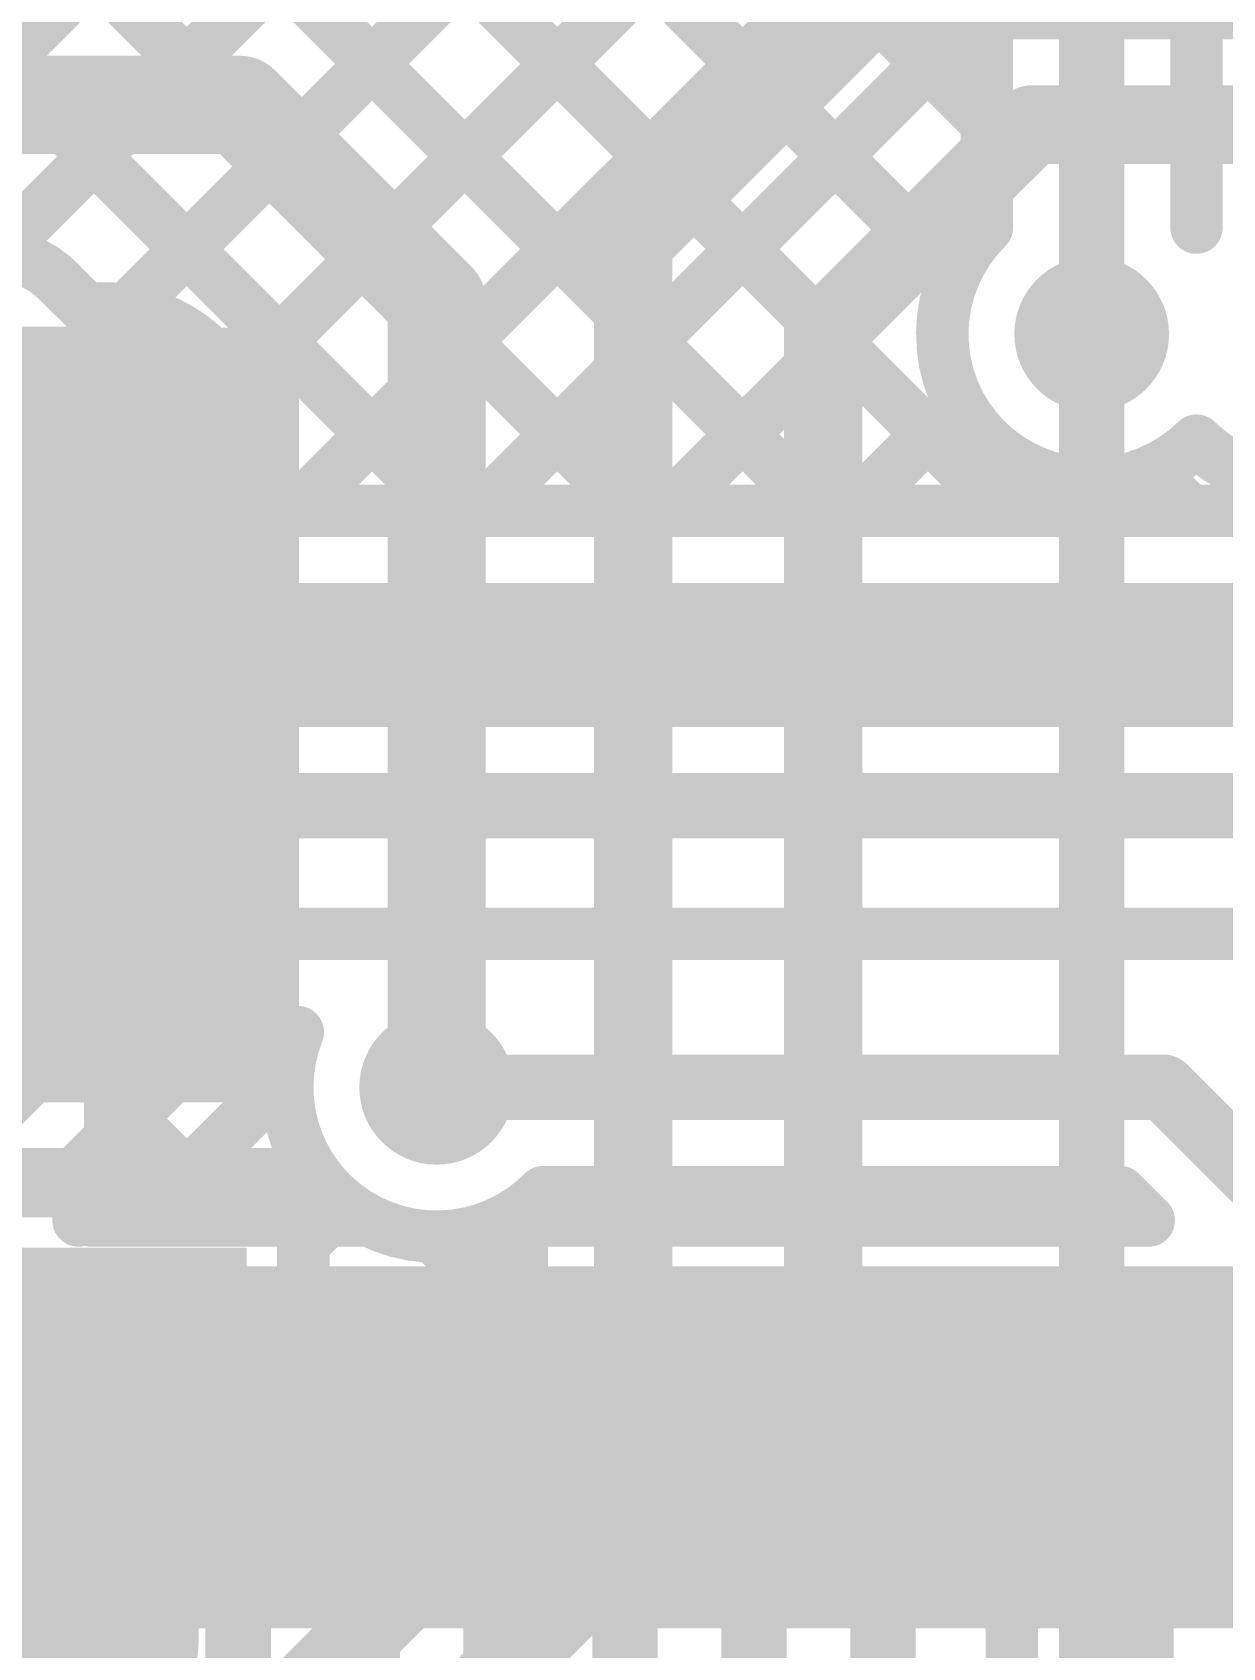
# Model space of a CAD drawing. Header units: millimetres. Extents: x 0 to 214, y 0 to 214.
# Drawn here: x 2.7673 to 2.949, y 2.5884 to 2.8351 of the extents above; entities that cross this region are included whole.
import ezdxf

# ---------------------------------------------------------------- set-up
doc = ezdxf.new("R2010")
doc.units = ezdxf.units.MM
doc.header["$MEASUREMENT"] = 0
for name, color, linetype in [('BottomLayer', 5, 'Continuous'), ('BottomOverlay', 54, 'Continuous'), ('BottomPaste', 16, 'Continuous'), ('BottomSolder', 6, 'Continuous'), ('TopLayer', 1, 'Continuous'), ('TopPaste', 8, 'Continuous'), ('TopSolder', 216, 'Continuous'), ('ViaHoleLayer', 16, 'Continuous')]:
    doc.layers.add(name, color=color, linetype=linetype)
doc.styles.add('Arial', font='', dxfattribs={"height": 0.2})
doc.styles.get('Arial').set_extended_font_data('Arial')

# ---------------------------------------------------------------- blocks, each defined once
blk = doc.blocks.new('LQFP_100_10')
at = {"layer": 'TopLayer'}
for points in [[(-0.19094, -0.2815), (-0.19094, -0.32874), (-0.20276, -0.32874), (-0.20276, -0.2815)], [(-0.17126, -0.2815), (-0.17126, -0.32874), (-0.18307, -0.32874), (-0.18307, -0.2815)], [(-0.15157, -0.2815), (-0.15157, -0.32874), (-0.16339, -0.32874), (-0.16339, -0.2815)], [(-0.13189, -0.2815), (-0.13189, -0.32874), (-0.1437, -0.32874), (-0.1437, -0.2815)], [(-0.1122, -0.2815), (-0.1122, -0.32874), (-0.12402, -0.32874), (-0.12402, -0.2815)], [(-0.09252, -0.2815), (-0.09252, -0.32874), (-0.10433, -0.32874), (-0.10433, -0.2815)], [(-0.07283, -0.2815), (-0.07283, -0.32874), (-0.08465, -0.32874), (-0.08465, -0.2815)], [(-0.05315, -0.2815), (-0.05315, -0.32874), (-0.06496, -0.32874), (-0.06496, -0.2815)], [(-0.03346, -0.2815), (-0.03346, -0.32874), (-0.04528, -0.32874), (-0.04528, -0.2815)]]:
    blk.add_hatch(color=1, dxfattribs=at).paths.add_polyline_path(points)
at = {"layer": 'TopPaste'}
for points in [[(-0.19094, -0.2815), (-0.19094, -0.32874), (-0.20276, -0.32874), (-0.20276, -0.2815)], [(-0.17126, -0.2815), (-0.17126, -0.32874), (-0.18307, -0.32874), (-0.18307, -0.2815)], [(-0.15157, -0.2815), (-0.15157, -0.32874), (-0.16339, -0.32874), (-0.16339, -0.2815)], [(-0.13189, -0.2815), (-0.13189, -0.32874), (-0.1437, -0.32874), (-0.1437, -0.2815)], [(-0.1122, -0.2815), (-0.1122, -0.32874), (-0.12402, -0.32874), (-0.12402, -0.2815)], [(-0.09252, -0.2815), (-0.09252, -0.32874), (-0.10433, -0.32874), (-0.10433, -0.2815)], [(-0.07283, -0.2815), (-0.07283, -0.32874), (-0.08465, -0.32874), (-0.08465, -0.2815)], [(-0.05315, -0.2815), (-0.05315, -0.32874), (-0.06496, -0.32874), (-0.06496, -0.2815)], [(-0.03346, -0.2815), (-0.03346, -0.32874), (-0.04528, -0.32874), (-0.04528, -0.2815)]]:
    blk.add_hatch(color=8, dxfattribs=at).paths.add_polyline_path(points)
at = {"layer": 'TopSolder'}
for points in [[(-0.20663, -0.2775), (-0.20663, -0.33274), (-0.22644, -0.33274), (-0.22644, -0.2775)], [(-0.18694, -0.2775), (-0.18694, -0.33274), (-0.20676, -0.33274), (-0.20676, -0.2775)], [(-0.16726, -0.2775), (-0.16726, -0.33274), (-0.18707, -0.33274), (-0.18707, -0.2775)], [(-0.14757, -0.2775), (-0.14757, -0.33274), (-0.16739, -0.33274), (-0.16739, -0.2775)], [(-0.12789, -0.2775), (-0.12789, -0.33274), (-0.1477, -0.33274), (-0.1477, -0.2775)], [(-0.1082, -0.2775), (-0.1082, -0.33274), (-0.12802, -0.33274), (-0.12802, -0.2775)], [(-0.08852, -0.2775), (-0.08852, -0.33274), (-0.10833, -0.33274), (-0.10833, -0.2775)], [(-0.06883, -0.2775), (-0.06883, -0.33274), (-0.08865, -0.33274), (-0.08865, -0.2775)], [(-0.04915, -0.2775), (-0.04915, -0.33274), (-0.06896, -0.33274), (-0.06896, -0.2775)], [(-0.02946, -0.2775), (-0.02946, -0.33274), (-0.04928, -0.33274), (-0.04928, -0.2775)], [(-0.00978, -0.2775), (-0.00978, -0.33274), (-0.02959, -0.33274), (-0.02959, -0.2775)]]:
    blk.add_hatch(color=216, dxfattribs=at).paths.add_polyline_path(points)
blk = doc.blocks.new('C__0603_B_288')
at = {"layer": 'BottomLayer'}
for points in [[(-0.045, -0.0175), (-0.045, 0.0175), (-0.015, 0.0175), (-0.015, -0.0175)], [(0.015, -0.0175), (0.015, 0.0175), (0.045, 0.0175), (0.045, -0.0175)]]:
    blk.add_hatch(color=5, dxfattribs=at).paths.add_polyline_path(points)
at = {"layer": 'BottomPaste'}
for points in [[(-0.045, -0.0175), (-0.045, 0.0175), (-0.015, 0.0175), (-0.015, -0.0175)], [(0.015, -0.0175), (0.015, 0.0175), (0.045, 0.0175), (0.045, -0.0175)]]:
    blk.add_hatch(color=16, dxfattribs=at).paths.add_polyline_path(points)
at = {"layer": 'BottomSolder'}
for points in [[(-0.04736, -0.01986), (-0.04736, 0.01986), (-0.01264, 0.01986), (-0.01264, -0.01986)], [(0.01264, -0.01986), (0.01264, 0.01986), (0.04736, 0.01986), (0.04736, -0.01986)]]:
    blk.add_hatch(color=6, dxfattribs=at).paths.add_polyline_path(points)
at = {"layer": 'BottomOverlay', "const_width": 0.005}
for points in [[(-0.049, 0.021), (-0.049, -0.021)], [(-0.049, 0.021), (-0.018, 0.021)], [(0.018, 0.021), (0.049, 0.021)], [(0.049, 0.021), (0.049, -0.021)], [(-0.049, -0.021), (-0.018, -0.021)], [(0.018, -0.021), (0.049, -0.021)]]:
    blk.add_lwpolyline(points, dxfattribs=at)
at = {"layer": 'BottomOverlay', "const_width": 0.0025}
for points in [[(-0.05025, 0.021, 1), (-0.04775, 0.021, 1)], [(-0.05025, 0.021, 1), (-0.04775, 0.021, 1)], [(-0.01925, 0.021, 1), (-0.01675, 0.021, 1)], [(0.01675, 0.021, 1), (0.01925, 0.021, 1)], [(0.04775, 0.021, 1), (0.05025, 0.021, 1)], [(0.04775, 0.021, 1), (0.05025, 0.021, 1)], [(-0.05025, -0.021, 1), (-0.04775, -0.021, 1)], [(-0.05025, -0.021, 1), (-0.04775, -0.021, 1)], [(-0.01925, -0.021, 1), (-0.01675, -0.021, 1)], [(0.01675, -0.021, 1), (0.01925, -0.021, 1)], [(0.04775, -0.021, 1), (0.05025, -0.021, 1)], [(0.04775, -0.021, 1), (0.05025, -0.021, 1)]]:
    blk.add_lwpolyline(points, format="xyb", close=True, dxfattribs=at)

msp = doc.modelspace()

# ---------------------------------------------------------------- hatches: boundary and pattern name
at = {"layer": 'BottomLayer'}
h = msp.add_hatch(color=5, dxfattribs=at)
edge = h.paths.add_edge_path()
edge.add_arc((2.929, 2.789), 0.01181, 0, 360)
msp.add_hatch(color=5, dxfattribs=at).paths.add_polyline_path([(2.754, 2.67171), (2.808, 2.67171), (2.808, 2.79), (2.754, 2.79)])
h = msp.add_hatch(color=5, dxfattribs=at)
edge = h.paths.add_edge_path()
edge.add_arc((2.77817, 2.77013), 0.01181, 0, 360)
h = msp.add_hatch(color=5, dxfattribs=at)
edge = h.paths.add_edge_path()
edge.add_arc((2.829, 2.674), 0.01181, 0, 360)
at = {"layer": 'BottomSolder'}
h = msp.add_hatch(color=6, dxfattribs=at)
edge = h.paths.add_edge_path()
edge.add_arc((2.929, 2.789), 0.00991, 0, 360)
h = msp.add_hatch(color=6, dxfattribs=at)
edge = h.paths.add_edge_path()
edge.add_arc((2.829, 2.674), 0.00991, 0, 360)
at = {"layer": 'TopLayer'}
h = msp.add_hatch(color=1, dxfattribs=at)
edge = h.paths.add_edge_path()
edge.add_arc((2.929, 2.789), 0.01181, 0, 360)
h = msp.add_hatch(color=1, dxfattribs=at)
edge = h.paths.add_edge_path()
edge.add_arc((2.77817, 2.77013), 0.01181, 0, 360)
h = msp.add_hatch(color=1, dxfattribs=at)
edge = h.paths.add_edge_path()
edge.add_arc((2.829, 2.674), 0.01181, 0, 360)
at = {"layer": 'TopSolder'}
h = msp.add_hatch(color=216, dxfattribs=at)
edge = h.paths.add_edge_path()
edge.add_arc((2.929, 2.789), 0.00991, 0, 360)
h = msp.add_hatch(color=216, dxfattribs=at)
edge = h.paths.add_edge_path()
edge.add_arc((2.829, 2.674), 0.00991, 0, 360)
at = {"layer": 'ViaHoleLayer'}
h = msp.add_hatch(color=16, dxfattribs=at)
edge = h.paths.add_edge_path()
edge.add_arc((2.929, 2.789), 0.00591, 0, 360)
h = msp.add_hatch(color=16, dxfattribs=at)
edge = h.paths.add_edge_path()
edge.add_arc((2.77817, 2.77013), 0.00591, 0, 360)
h = msp.add_hatch(color=16, dxfattribs=at)
edge = h.paths.add_edge_path()
edge.add_arc((2.829, 2.674), 0.00591, 0, 360)

# ---------------------------------------------------------------- linework, layer by layer
at = {"layer": 'BottomLayer'}
for points, const_width in [([(2.859, 2.803), (2.896, 2.84)], 0.012), ([(2.896, 2.84), (3.175, 2.84)], 0.012), ([(2.57, 2.824), (2.799, 2.824)], 0.015), ([(2.799, 2.824), (2.829, 2.794)], 0.015), ([(2.888, 2.78913), (2.91987, 2.821)], 0.012), ([(2.91987, 2.821), (3.196, 2.821)], 0.012), ([(2.859, 2.63187), (2.859, 2.803)], 0.012), ([(2.829, 2.674), (2.829, 2.794)], 0.015), ([(2.888, 2.634), (2.888, 2.78913)], 0.012), ([(2.929, 2.469), (2.929, 2.789)], 0.01), ([(2.71914, 2.77013), (2.77817, 2.77013)], 0.04), ([(2.78214, 2.77013), (2.79014, 2.76213)], 0.022), ([(2.79014, 2.73634), (2.79014, 2.76213)], 0.022), ([(2.79014, 2.73634), (2.7967, 2.72978)], 0.022), ([(2.78014, 2.66717), (2.78014, 2.69217)], 0.01), ([(2.75162, 2.66071), (2.81046, 2.66071)], 0.008), ([(2.7624, 2.66071), (2.76494, 2.65817)], 0.008), ([(2.78845, 2.65817), (2.79099, 2.66071)], 0.008), ([(2.79069, 2.66071), (2.79322, 2.65817)], 0.008), ([(2.75294, 2.65817), (2.80864, 2.65817)], 0.008), ([(2.80864, 2.60617), (2.80864, 2.65817)], 0.008), ([(2.80864, 2.65008), (2.81475, 2.65619)], 0.008), ([(2.80864, 2.62179), (2.842, 2.65515)], 0.008), ([(2.842, 2.63891), (2.842, 2.65526)], 0.008), ([(2.82848, 2.65119), (2.84138, 2.6383)], 0.008), ([(2.80864, 2.64275), (2.82724, 2.62415)], 0.008), ([(2.7464, 2.6336), (2.77871, 2.6336)], 0.022), ([(2.78014, 2.58907), (2.78014, 2.63217)], 0.025), ([(2.77871, 2.6336), (2.78014, 2.63217)], 0.022), ([(2.80364, 2.60055), (2.842, 2.63891)], 0.008), ([(2.633, 2.379), (2.888, 2.634)], 0.012), ([(2.614, 2.38687), (2.859, 2.63187)], 0.012), ([(2.80864, 2.61447), (2.8131, 2.61001)], 0.008), ([(2.80364, 2.60617), (2.80864, 2.60617)], 0.008), ([(2.80364, 2.60055), (2.80364, 2.60617)], 0.008), ([(2.76007, 2.569), (2.78014, 2.58907)], 0.025)]:
    msp.add_lwpolyline(points, dxfattribs=dict(at, const_width=const_width))
for points, const_width in [([(2.893, 2.84, 1), (2.899, 2.84, 1)], 0.006), ([(2.893, 2.84, 1), (2.899, 2.84, 1)], 0.006), ([(2.79525, 2.824, 1), (2.80275, 2.824, 1)], 0.0075), ([(2.79525, 2.824, 1), (2.80275, 2.824, 1)], 0.0075), ([(2.91687, 2.821, 1), (2.92287, 2.821, 1)], 0.006), ([(2.91687, 2.821, 1), (2.92287, 2.821, 1)], 0.006), ([(2.856, 2.803, 1), (2.862, 2.803, 1)], 0.006), ([(2.856, 2.803, 1), (2.862, 2.803, 1)], 0.006), ([(2.82525, 2.794, 1), (2.83275, 2.794, 1)], 0.0075), ([(2.82525, 2.794, 1), (2.83275, 2.794, 1)], 0.0075), ([(2.885, 2.78913, 1), (2.891, 2.78913, 1)], 0.006), ([(2.885, 2.78913, 1), (2.891, 2.78913, 1)], 0.006), ([(2.9265, 2.789, 1), (2.9315, 2.789, 1)], 0.005), ([(2.76817, 2.77013, 1), (2.78817, 2.77013, 1)], 0.02), ([(2.77664, 2.77013, 1), (2.78764, 2.77013, 1)], 0.011), ([(2.78464, 2.76213, 1), (2.79564, 2.76213, 1)], 0.011), ([(2.78464, 2.76213, 1), (2.79564, 2.76213, 1)], 0.011), ([(2.78464, 2.73634, 1), (2.79564, 2.73634, 1)], 0.011), ([(2.78464, 2.73634, 1), (2.79564, 2.73634, 1)], 0.011), ([(2.7912, 2.72978, 1), (2.8022, 2.72978, 1)], 0.011), ([(2.77764, 2.69217, 1), (2.78264, 2.69217, 1)], 0.005), ([(2.82525, 2.674, 1), (2.83275, 2.674, 1)], 0.0075), ([(2.77764, 2.66717, 1), (2.78264, 2.66717, 1)], 0.005), ([(2.78869, 2.66071, 1), (2.79269, 2.66071, 1)], 0.004), ([(2.78899, 2.66071, 1), (2.79299, 2.66071, 1)], 0.004), ([(2.80846, 2.66071, 1), (2.81246, 2.66071, 1)], 0.004), ([(2.80846, 2.66071, 1), (2.81246, 2.66071, 1)], 0.004), ([(2.76294, 2.65817, 1), (2.76694, 2.65817, 1)], 0.004), ([(2.78645, 2.65817, 1), (2.79045, 2.65817, 1)], 0.004), ([(2.79122, 2.65817, 1), (2.79522, 2.65817, 1)], 0.004), ([(2.80664, 2.65817, 1), (2.81064, 2.65817, 1)], 0.004), ([(2.80664, 2.65817, 1), (2.81064, 2.65817, 1)], 0.004), ([(2.81275, 2.65619, 1), (2.81675, 2.65619, 1)], 0.004), ([(2.84, 2.65526, 1), (2.844, 2.65526, 1)], 0.004), ([(2.84, 2.65526, 1), (2.844, 2.65526, 1)], 0.004), ([(2.84, 2.65515, 1), (2.844, 2.65515, 1)], 0.004), ([(2.80664, 2.65008, 1), (2.81064, 2.65008, 1)], 0.004), ([(2.82648, 2.65119, 1), (2.83048, 2.65119, 1)], 0.004), ([(2.80664, 2.64275, 1), (2.81064, 2.64275, 1)], 0.004), ([(2.77389, 2.63217, 1), (2.78639, 2.63217, 1)], 0.0125), ([(2.77321, 2.6336, 1), (2.78421, 2.6336, 1)], 0.011), ([(2.77321, 2.6336, 1), (2.78421, 2.6336, 1)], 0.011), ([(2.77464, 2.63217, 1), (2.78564, 2.63217, 1)], 0.011), ([(2.83938, 2.6383, 1), (2.84338, 2.6383, 1)], 0.004), ([(2.84, 2.63891, 1), (2.844, 2.63891, 1)], 0.004), ([(2.84, 2.63891, 1), (2.844, 2.63891, 1)], 0.004), ([(2.885, 2.634, 1), (2.891, 2.634, 1)], 0.006), ([(2.885, 2.634, 1), (2.891, 2.634, 1)], 0.006), ([(2.856, 2.63187, 1), (2.862, 2.63187, 1)], 0.006), ([(2.856, 2.63187, 1), (2.862, 2.63187, 1)], 0.006), ([(2.82524, 2.62415, 1), (2.82924, 2.62415, 1)], 0.004), ([(2.80664, 2.62179, 1), (2.81064, 2.62179, 1)], 0.004), ([(2.80664, 2.61447, 1), (2.81064, 2.61447, 1)], 0.004), ([(2.8111, 2.61001, 1), (2.8151, 2.61001, 1)], 0.004), ([(2.80164, 2.60617, 1), (2.80564, 2.60617, 1)], 0.004), ([(2.80164, 2.60617, 1), (2.80564, 2.60617, 1)], 0.004), ([(2.80664, 2.60617, 1), (2.81064, 2.60617, 1)], 0.004), ([(2.80664, 2.60617, 1), (2.81064, 2.60617, 1)], 0.004), ([(2.80164, 2.60055, 1), (2.80564, 2.60055, 1)], 0.004), ([(2.80164, 2.60055, 1), (2.80564, 2.60055, 1)], 0.004), ([(2.77389, 2.58907, 1), (2.78639, 2.58907, 1)], 0.0125), ([(2.77389, 2.58907, 1), (2.78639, 2.58907, 1)], 0.0125)]:
    msp.add_lwpolyline(points, format="xyb", close=True, dxfattribs=dict(at, const_width=const_width))
at = {"layer": 'BottomLayer', "const_width": 0.008}
msp.add_lwpolyline([(2.842, 2.65526, -0.409633), (2.81046, 2.66071)], format="xyb", dxfattribs=at)
at = {"layer": 'TopLayer'}
for points, const_width in [([(2.929, 2.789), (2.929, 2.968)], 0.01), ([(2.746, 2.95995), (2.90801, 2.79794)], 0.008), ([(2.945, 2.80526), (2.945, 2.96037)], 0.008), ([(2.945, 2.80526), (2.945, 2.96037)], 0.008), ([(2.746, 2.93167), (2.91567, 2.762)], 0.008), ([(2.73365, 2.80136), (2.84983, 2.91754)], 0.008), ([(2.73639, 2.91299), (2.88738, 2.762)], 0.008), ([(2.76189, 2.80132), (2.86397, 2.9034)], 0.008), ([(2.72225, 2.89885), (2.8591, 2.762)], 0.008), ([(2.78155, 2.79269), (2.87812, 2.88926)], 0.008), ([(2.70537, 2.88744), (2.83082, 2.762)], 0.008), ([(2.70537, 2.85916), (2.76341, 2.80112)], 0.008), ([(2.7982, 2.78106), (2.87651, 2.85936)], 0.008), ([(2.913, 2.80526), (2.913, 2.84981)], 0.008), ([(2.80743, 2.762), (2.89079, 2.84536)], 0.008), ([(2.88748, 2.84676), (2.913, 2.82124)], 0.008), ([(2.83571, 2.762), (2.913, 2.83929)], 0.008), ([(2.86399, 2.762), (2.913, 2.81101)], 0.008), ([(2.77134, 2.79696), (2.77552, 2.79279)], 0.008), ([(2.76073, 2.78636), (2.77696, 2.77013)], 0.008), ([(2.89228, 2.762), (2.90876, 2.77848)], 0.008), ([(2.77696, 2.77013), (2.77817, 2.77013)], 0.008), ([(2.92056, 2.762), (2.92509, 2.76653)], 0.008), ([(2.93794, 2.76801), (2.94395, 2.762)], 0.008), ([(2.94885, 2.762), (2.9541, 2.76726)], 0.008), ([(2.80023, 2.76431), (2.80253, 2.762)], 0.008), ([(2.79948, 2.762), (2.96008, 2.762)], 0.008), ([(2.74389, 2.74), (2.96919, 2.74)], 0.022), ([(2.73965, 2.67265), (2.784, 2.717)], 0.01), ([(2.784, 2.717), (3.068, 2.717)], 0.01), ([(2.75933, 2.66763), (2.78913, 2.69742)], 0.008), ([(2.78913, 2.69742), (2.9709, 2.69742)], 0.008), ([(2.77433, 2.66142), (2.79534, 2.68242)], 0.008), ([(2.79534, 2.68242), (2.8078, 2.68242)], 0.008), ([(2.79725, 2.68242), (2.80619, 2.67348)], 0.008), ([(2.78394, 2.65366), (2.80628, 2.676)], 0.008), ([(2.829, 2.674), (2.94, 2.674)], 0.01), ([(2.94, 2.674), (2.95618, 2.65782)], 0.01), ([(2.78215, 2.66924), (2.79773, 2.65366)], 0.008), ([(2.77433, 2.65366), (2.77433, 2.66142)], 0.008), ([(2.84526, 2.658), (2.93337, 2.658)], 0.008), ([(2.84996, 2.658), (2.8543, 2.65366)], 0.008), ([(2.86879, 2.65366), (2.87313, 2.658)], 0.008), ([(2.87825, 2.658), (2.88259, 2.65366)], 0.008), ([(2.89708, 2.65366), (2.90142, 2.658)], 0.008), ([(2.90653, 2.658), (2.91087, 2.65366)], 0.008), ([(2.92536, 2.65366), (2.9297, 2.658)], 0.008), ([(2.93337, 2.658), (2.93771, 2.65366)], 0.008), ([(2.81223, 2.65366), (2.81475, 2.65619)], 0.008), ([(2.77624, 2.65366), (2.7818, 2.65366)], 0.008), ([(2.7818, 2.65366), (2.79592, 2.65366)], 0.008), ([(2.7818, 2.65366), (2.79592, 2.65366)], 0.008), ([(2.79592, 2.65366), (2.80148, 2.65366)], 0.008), ([(2.80148, 2.65366), (2.81561, 2.65366)], 0.008), ([(2.80148, 2.65366), (2.81561, 2.65366)], 0.008), ([(2.81561, 2.65366), (2.81867, 2.65366)], 0.008), ([(2.84085, 2.65366), (2.85498, 2.65366)], 0.008), ([(2.84085, 2.65366), (2.85498, 2.65366)], 0.008), ([(2.85498, 2.65366), (2.86054, 2.65366)], 0.008), ([(2.86054, 2.65366), (2.87466, 2.65366)], 0.008), ([(2.86054, 2.65366), (2.87466, 2.65366)], 0.008), ([(2.87466, 2.65366), (2.88022, 2.65366)], 0.008), ([(2.88022, 2.65366), (2.89435, 2.65366)], 0.008), ([(2.88022, 2.65366), (2.89435, 2.65366)], 0.008), ([(2.89435, 2.65366), (2.89991, 2.65366)], 0.008), ([(2.89991, 2.65366), (2.91403, 2.65366)], 0.008), ([(2.89991, 2.65366), (2.91403, 2.65366)], 0.008), ([(2.91403, 2.65366), (2.91959, 2.65366)], 0.008), ([(2.91959, 2.65366), (2.93372, 2.65366)], 0.008), ([(2.91959, 2.65366), (2.93372, 2.65366)], 0.008), ([(2.93372, 2.65366), (2.93771, 2.65366)], 0.008), ([(2.77902, 2.58502), (2.77902, 2.61904)], 0.01), ([(2.7987, 2.5647), (2.7987, 2.61904)], 0.01), ([(2.81839, 2.55939), (2.81839, 2.61904)], 0.01), ([(2.83807, 2.55503), (2.83807, 2.61904)], 0.01), ([(2.85776, 2.53976), (2.85776, 2.61904)], 0.01), ([(2.87744, 2.52744), (2.87744, 2.61904)], 0.01), ([(2.89713, 2.47513), (2.89713, 2.61904)], 0.01), ([(2.91681, 2.57219), (2.91681, 2.61904)], 0.008), ([(2.9365, 2.5765), (2.9365, 2.61904)], 0.01), ([(2.763, 2.569), (2.77902, 2.58502)], 0.01)]:
    msp.add_lwpolyline(points, dxfattribs=dict(at, const_width=const_width))
for points, const_width in [([(2.911, 2.82124, 1), (2.915, 2.82124, 1)], 0.004), ([(2.911, 2.81101, 1), (2.915, 2.81101, 1)], 0.004), ([(2.911, 2.80526, 1), (2.915, 2.80526, 1)], 0.004), ([(2.911, 2.80526, 1), (2.915, 2.80526, 1)], 0.004), ([(2.943, 2.80526, 1), (2.947, 2.80526, 1)], 0.004), ([(2.943, 2.80526, 1), (2.947, 2.80526, 1)], 0.004), ([(2.76141, 2.80112, 1), (2.76541, 2.80112, 1)], 0.004), ([(2.90601, 2.79794, 1), (2.91001, 2.79794, 1)], 0.004), ([(2.76933, 2.79698, 1), (2.77333, 2.79698, 1)], 0.004), ([(2.76933, 2.79697, 1), (2.77333, 2.79697, 1)], 0.004), ([(2.76934, 2.79696, 1), (2.77334, 2.79696, 1)], 0.004), ([(2.77352, 2.79279, 1), (2.77752, 2.79279, 1)], 0.004), ([(2.77352, 2.79279, 1), (2.77752, 2.79279, 1)], 0.004), ([(2.77955, 2.79269, 1), (2.78355, 2.79269, 1)], 0.004), ([(2.9265, 2.789, 1), (2.9315, 2.789, 1)], 0.005), ([(2.7962, 2.78106, 1), (2.8002, 2.78106, 1)], 0.004), ([(2.90676, 2.77848, 1), (2.91076, 2.77848, 1)], 0.004), ([(2.943, 2.77274, 1), (2.947, 2.77274, 1)], 0.004), ([(2.943, 2.77274, 1), (2.947, 2.77274, 1)], 0.004), ([(2.77496, 2.77013, 1), (2.77896, 2.77013, 1)], 0.004), ([(2.77496, 2.77013, 1), (2.77896, 2.77013, 1)], 0.004), ([(2.77617, 2.77013, 1), (2.78017, 2.77013, 1)], 0.004), ([(2.79898, 2.77013, 1), (2.80298, 2.77013, 1)], 0.004), ([(2.79898, 2.77013, 1), (2.80298, 2.77013, 1)], 0.004), ([(2.92309, 2.76653, 1), (2.92709, 2.76653, 1)], 0.004), ([(2.93594, 2.76801, 1), (2.93994, 2.76801, 1)], 0.004), ([(2.79823, 2.76431, 1), (2.80223, 2.76431, 1)], 0.004), ([(2.79748, 2.762, 1), (2.80148, 2.762, 1)], 0.004), ([(2.79748, 2.762, 1), (2.80148, 2.762, 1)], 0.004), ([(2.80053, 2.762, 1), (2.80453, 2.762, 1)], 0.004), ([(2.80543, 2.762, 1), (2.80943, 2.762, 1)], 0.004), ([(2.82882, 2.762, 1), (2.83282, 2.762, 1)], 0.004), ([(2.83371, 2.762, 1), (2.83771, 2.762, 1)], 0.004), ([(2.8571, 2.762, 1), (2.8611, 2.762, 1)], 0.004), ([(2.86199, 2.762, 1), (2.86599, 2.762, 1)], 0.004), ([(2.88538, 2.762, 1), (2.88938, 2.762, 1)], 0.004), ([(2.89028, 2.762, 1), (2.89428, 2.762, 1)], 0.004), ([(2.91367, 2.762, 1), (2.91767, 2.762, 1)], 0.004), ([(2.91856, 2.762, 1), (2.92256, 2.762, 1)], 0.004), ([(2.94195, 2.762, 1), (2.94595, 2.762, 1)], 0.004), ([(2.94685, 2.762, 1), (2.95085, 2.762, 1)], 0.004), ([(2.7815, 2.717, 1), (2.7865, 2.717, 1)], 0.005), ([(2.7815, 2.717, 1), (2.7865, 2.717, 1)], 0.005), ([(2.78713, 2.69742, 1), (2.79113, 2.69742, 1)], 0.004), ([(2.78713, 2.69742, 1), (2.79113, 2.69742, 1)], 0.004), ([(2.79334, 2.68242, 1), (2.79734, 2.68242, 1)], 0.004), ([(2.79334, 2.68242, 1), (2.79734, 2.68242, 1)], 0.004), ([(2.79525, 2.68242, 1), (2.79925, 2.68242, 1)], 0.004), ([(2.8058, 2.68242, 1), (2.8098, 2.68242, 1)], 0.004), ([(2.8058, 2.68242, 1), (2.8098, 2.68242, 1)], 0.004), ([(2.80428, 2.676, 1), (2.80828, 2.676, 1)], 0.004), ([(2.8265, 2.674, 1), (2.8315, 2.674, 1)], 0.005), ([(2.9375, 2.674, 1), (2.9425, 2.674, 1)], 0.005), ([(2.9375, 2.674, 1), (2.9425, 2.674, 1)], 0.005), ([(2.80419, 2.67348, 1), (2.80819, 2.67348, 1)], 0.004), ([(2.78015, 2.66924, 1), (2.78415, 2.66924, 1)], 0.004), ([(2.77233, 2.66142, 1), (2.77633, 2.66142, 1)], 0.004), ([(2.77233, 2.66142, 1), (2.77633, 2.66142, 1)], 0.004), ([(2.84326, 2.658, 1), (2.84726, 2.658, 1)], 0.004), ([(2.84326, 2.658, 1), (2.84726, 2.658, 1)], 0.004), ([(2.84796, 2.658, 1), (2.85196, 2.658, 1)], 0.004), ([(2.87113, 2.658, 1), (2.87513, 2.658, 1)], 0.004), ([(2.87625, 2.658, 1), (2.88025, 2.658, 1)], 0.004), ([(2.89942, 2.658, 1), (2.90342, 2.658, 1)], 0.004), ([(2.90453, 2.658, 1), (2.90853, 2.658, 1)], 0.004), ([(2.9277, 2.658, 1), (2.9317, 2.658, 1)], 0.004), ([(2.93137, 2.658, 1), (2.93537, 2.658, 1)], 0.004), ([(2.93137, 2.658, 1), (2.93537, 2.658, 1)], 0.004), ([(2.81275, 2.65619, 1), (2.81675, 2.65619, 1)], 0.004), ([(2.77233, 2.65366, 1), (2.77633, 2.65366, 1)], 0.004), ([(2.77424, 2.65366, 1), (2.77824, 2.65366, 1)], 0.004), ([(2.7798, 2.65366, 1), (2.7838, 2.65366, 1)], 0.004), ([(2.7798, 2.65366, 1), (2.7838, 2.65366, 1)], 0.004), ([(2.7798, 2.65366, 1), (2.7838, 2.65366, 1)], 0.004), ([(2.78194, 2.65366, 1), (2.78594, 2.65366, 1)], 0.004), ([(2.79392, 2.65366, 1), (2.79792, 2.65366, 1)], 0.004), ([(2.79392, 2.65366, 1), (2.79792, 2.65366, 1)], 0.004), ([(2.79392, 2.65366, 1), (2.79792, 2.65366, 1)], 0.004), ([(2.79573, 2.65366, 1), (2.79973, 2.65366, 1)], 0.004), ([(2.79948, 2.65366, 1), (2.80348, 2.65366, 1)], 0.004), ([(2.79948, 2.65366, 1), (2.80348, 2.65366, 1)], 0.004), ([(2.79948, 2.65366, 1), (2.80348, 2.65366, 1)], 0.004), ([(2.81023, 2.65366, 1), (2.81423, 2.65366, 1)], 0.004), ([(2.81361, 2.65366, 1), (2.81761, 2.65366, 1)], 0.004), ([(2.81361, 2.65366, 1), (2.81761, 2.65366, 1)], 0.004), ([(2.81361, 2.65366, 1), (2.81761, 2.65366, 1)], 0.004), ([(2.81667, 2.65366, 1), (2.82067, 2.65366, 1)], 0.004), ([(2.81667, 2.65366, 1), (2.82067, 2.65366, 1)], 0.004), ([(2.83733, 2.65366, 1), (2.84133, 2.65366, 1)], 0.004), ([(2.83885, 2.65366, 1), (2.84285, 2.65366, 1)], 0.004), ([(2.83885, 2.65366, 1), (2.84285, 2.65366, 1)], 0.004), ([(2.8523, 2.65366, 1), (2.8563, 2.65366, 1)], 0.004), ([(2.85298, 2.65366, 1), (2.85698, 2.65366, 1)], 0.004), ([(2.85298, 2.65366, 1), (2.85698, 2.65366, 1)], 0.004), ([(2.85298, 2.65366, 1), (2.85698, 2.65366, 1)], 0.004), ([(2.85854, 2.65366, 1), (2.86254, 2.65366, 1)], 0.004), ([(2.85854, 2.65366, 1), (2.86254, 2.65366, 1)], 0.004), ([(2.85854, 2.65366, 1), (2.86254, 2.65366, 1)], 0.004), ([(2.86679, 2.65366, 1), (2.87079, 2.65366, 1)], 0.004), ([(2.87266, 2.65366, 1), (2.87666, 2.65366, 1)], 0.004), ([(2.87266, 2.65366, 1), (2.87666, 2.65366, 1)], 0.004), ([(2.87266, 2.65366, 1), (2.87666, 2.65366, 1)], 0.004), ([(2.87822, 2.65366, 1), (2.88222, 2.65366, 1)], 0.004), ([(2.87822, 2.65366, 1), (2.88222, 2.65366, 1)], 0.004), ([(2.87822, 2.65366, 1), (2.88222, 2.65366, 1)], 0.004), ([(2.88058, 2.65366, 1), (2.88458, 2.65366, 1)], 0.004), ([(2.89235, 2.65366, 1), (2.89635, 2.65366, 1)], 0.004), ([(2.89235, 2.65366, 1), (2.89635, 2.65366, 1)], 0.004), ([(2.89235, 2.65366, 1), (2.89635, 2.65366, 1)], 0.004), ([(2.89508, 2.65366, 1), (2.89908, 2.65366, 1)], 0.004), ([(2.89791, 2.65366, 1), (2.90191, 2.65366, 1)], 0.004), ([(2.89791, 2.65366, 1), (2.90191, 2.65366, 1)], 0.004), ([(2.89791, 2.65366, 1), (2.90191, 2.65366, 1)], 0.004), ([(2.90887, 2.65366, 1), (2.91287, 2.65366, 1)], 0.004), ([(2.91203, 2.65366, 1), (2.91603, 2.65366, 1)], 0.004), ([(2.91203, 2.65366, 1), (2.91603, 2.65366, 1)], 0.004), ([(2.91203, 2.65366, 1), (2.91603, 2.65366, 1)], 0.004), ([(2.91759, 2.65366, 1), (2.92159, 2.65366, 1)], 0.004), ([(2.91759, 2.65366, 1), (2.92159, 2.65366, 1)], 0.004), ([(2.91759, 2.65366, 1), (2.92159, 2.65366, 1)], 0.004), ([(2.92336, 2.65366, 1), (2.92736, 2.65366, 1)], 0.004), ([(2.93172, 2.65366, 1), (2.93572, 2.65366, 1)], 0.004), ([(2.93172, 2.65366, 1), (2.93572, 2.65366, 1)], 0.004), ([(2.93172, 2.65366, 1), (2.93572, 2.65366, 1)], 0.004), ([(2.93571, 2.65366, 1), (2.93971, 2.65366, 1)], 0.004), ([(2.93571, 2.65366, 1), (2.93971, 2.65366, 1)], 0.004), ([(2.77652, 2.61904, 1), (2.78152, 2.61904, 1)], 0.005), ([(2.7962, 2.61904, 1), (2.8012, 2.61904, 1)], 0.005), ([(2.81589, 2.61904, 1), (2.82089, 2.61904, 1)], 0.005), ([(2.83557, 2.61904, 1), (2.84057, 2.61904, 1)], 0.005), ([(2.85526, 2.61904, 1), (2.86026, 2.61904, 1)], 0.005), ([(2.87494, 2.61904, 1), (2.87994, 2.61904, 1)], 0.005), ([(2.89463, 2.61904, 1), (2.89963, 2.61904, 1)], 0.005), ([(2.91481, 2.61904, 1), (2.91881, 2.61904, 1)], 0.004), ([(2.934, 2.61904, 1), (2.939, 2.61904, 1)], 0.005), ([(2.77652, 2.58502, 1), (2.78152, 2.58502, 1)], 0.005), ([(2.77652, 2.58502, 1), (2.78152, 2.58502, 1)], 0.005)]:
    msp.add_lwpolyline(points, format="xyb", close=True, dxfattribs=dict(at, const_width=const_width))
at = {"layer": 'TopLayer', "const_width": 0.008}
for points in [[(2.945, 2.77274, -1), (2.913, 2.80526)], [(2.76073, 2.80136, -0.198764), (2.77133, 2.79698)], [(2.76073, 2.80136, -0.198912), (2.77134, 2.79697)], [(2.77552, 2.79279, -0.448832), (2.80098, 2.77013)], [(2.96454, 2.76647, -0.237665), (2.945, 2.77274)], [(2.80098, 2.77013, -0.091396), (2.79948, 2.762)], [(2.81867, 2.65366, -0.3876), (2.8078, 2.68242)], [(2.84526, 2.658, -0.081033), (2.83933, 2.65366)]]:
    msp.add_lwpolyline(points, format="xyb", dxfattribs=at)

# ---------------------------------------------------------------- block references
msp.add_blockref('LQFP_100_10', (2.97587, 2.92416))
at = {"rotation": 90}
msp.add_blockref('C__0603_B_288', (2.78014, 2.66217), dxfattribs=at)

# ---------------------------------------------------------------- texts
at = {"layer": 'BottomOverlay', "style": 'Arial'}
msp.add_text('*', height=0.075, rotation=360, dxfattribs=at).set_placement((2.76808, 2.55555))

doc.saveas('drawing.dxf')
